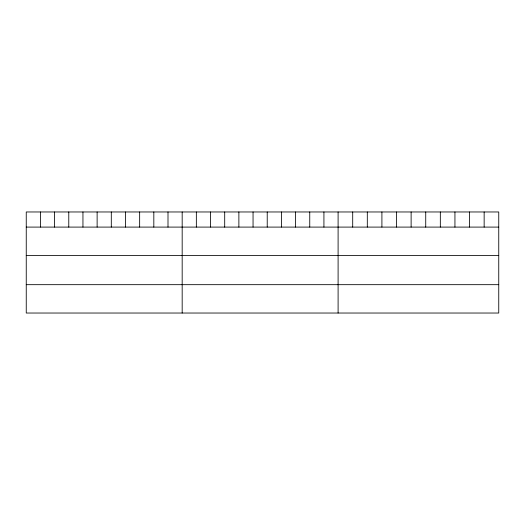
<?xml version="1.0" encoding="UTF-8"?>
<svg xmlns="http://www.w3.org/2000/svg" width="525" height="525" viewBox="0 0 525 525"><rect width="100%" height="100%" fill="white"/><g stroke="black" fill="none" stroke-linecap="round" stroke-linejoin="round"><path stroke-width="0.79" d="M498.75 227.095L498.75 313.031L26.25 313.031L26.25 211.969L498.75 211.969L498.75 227.095L26.25 227.095M26.25 255.452L498.75 255.452M26.25 284.675L498.75 284.675M484.148 211.969L484.148 227.095M469.54 211.969L469.54 227.095M454.939 211.969L454.939 227.095M440.331 211.969L440.331 227.095M425.729 211.969L425.729 227.095M411.121 211.969L411.121 227.095M396.519 211.969L396.519 227.095M381.911 211.969L381.911 227.095M367.31 211.969L367.31 227.095M352.702 211.969L352.702 227.095M338.1 211.969L338.1 313.031M323.925 211.969L323.925 227.095M309.75 211.969L309.75 227.095M295.575 211.969L295.575 227.095M281.4 211.969L281.4 227.095M267.225 211.969L267.225 227.095M253.05 211.969L253.05 227.095M238.875 211.969L238.875 227.095M224.7 211.969L224.7 227.095M210.525 211.969L210.525 227.095M196.35 211.969L196.35 227.095M182.175 211.969L182.175 313.031M168 211.969L168 227.095M153.825 211.969L153.825 227.095M139.65 211.969L139.65 227.095M125.475 211.969L125.475 227.095M111.3 211.969L111.3 227.095M97.125 211.969L97.125 227.095M82.95 211.969L82.95 227.095M68.775 211.969L68.775 227.095M54.6 211.969L54.6 227.095M40.425 211.969L40.425 227.095"/></g></svg>
